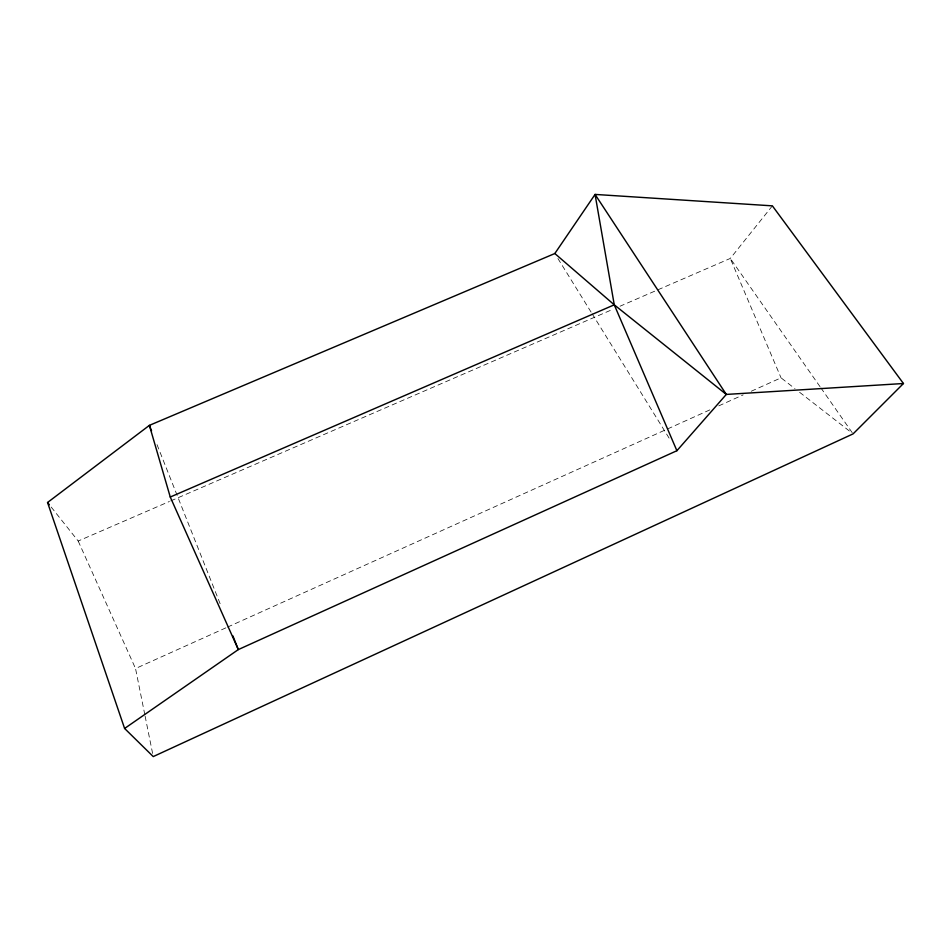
<?xml version="1.0" encoding="UTF-8"?>
<svg xmlns="http://www.w3.org/2000/svg" width="951" height="951" viewBox="0 0 951 951"><rect width="100%" height="100%" fill="white"/><g stroke="black" fill="none" stroke-linecap="round" stroke-linejoin="round"><path stroke-width="0.71" stroke-dasharray="4.75 3.57" d="M772.378 205.856L730.285 258.434L620.016 306.222M144.825 714.724L135.529 668.529L226.195 627.708M227.551 627.089L710.659 409.524M718.778 405.863L743.135 394.891M751.254 391.241L781.033 377.832L794.977 388.674M51.188 507.061L78.184 541.024L169.397 501.498M170.752 500.904L613.205 309.17M799.625 392.299L851.918 432.978M820.047 386.7L730.285 258.434L781.033 377.832M820.903 387.901L852.227 432.681M557.928 258.541L591.367 312.558M592.14 313.806L670.681 440.658M78.184 541.024L135.529 668.529M157.022 444.628L221.405 606.94M145.111 716.162L152.659 753.691"/><path stroke-width="1.43" d="M554.825 253.525L595.064 194.42L772.378 205.856L903.45 383.515L853.083 433.882L153.242 756.58L124.605 728.466L47.55 502.497L149.39 425.37L554.825 253.525L614.263 304.819L726.302 394.427L903.45 383.515M676.898 450.715L726.302 394.427L595.064 194.42L614.263 304.819L676.898 450.715L238.321 649.581L124.605 728.466M232.864 635.827L238.321 649.581L170.265 497.028L614.263 304.819M47.55 502.497L49.369 504.779M151.566 430.874L149.39 425.37L170.265 497.028"/></g></svg>
